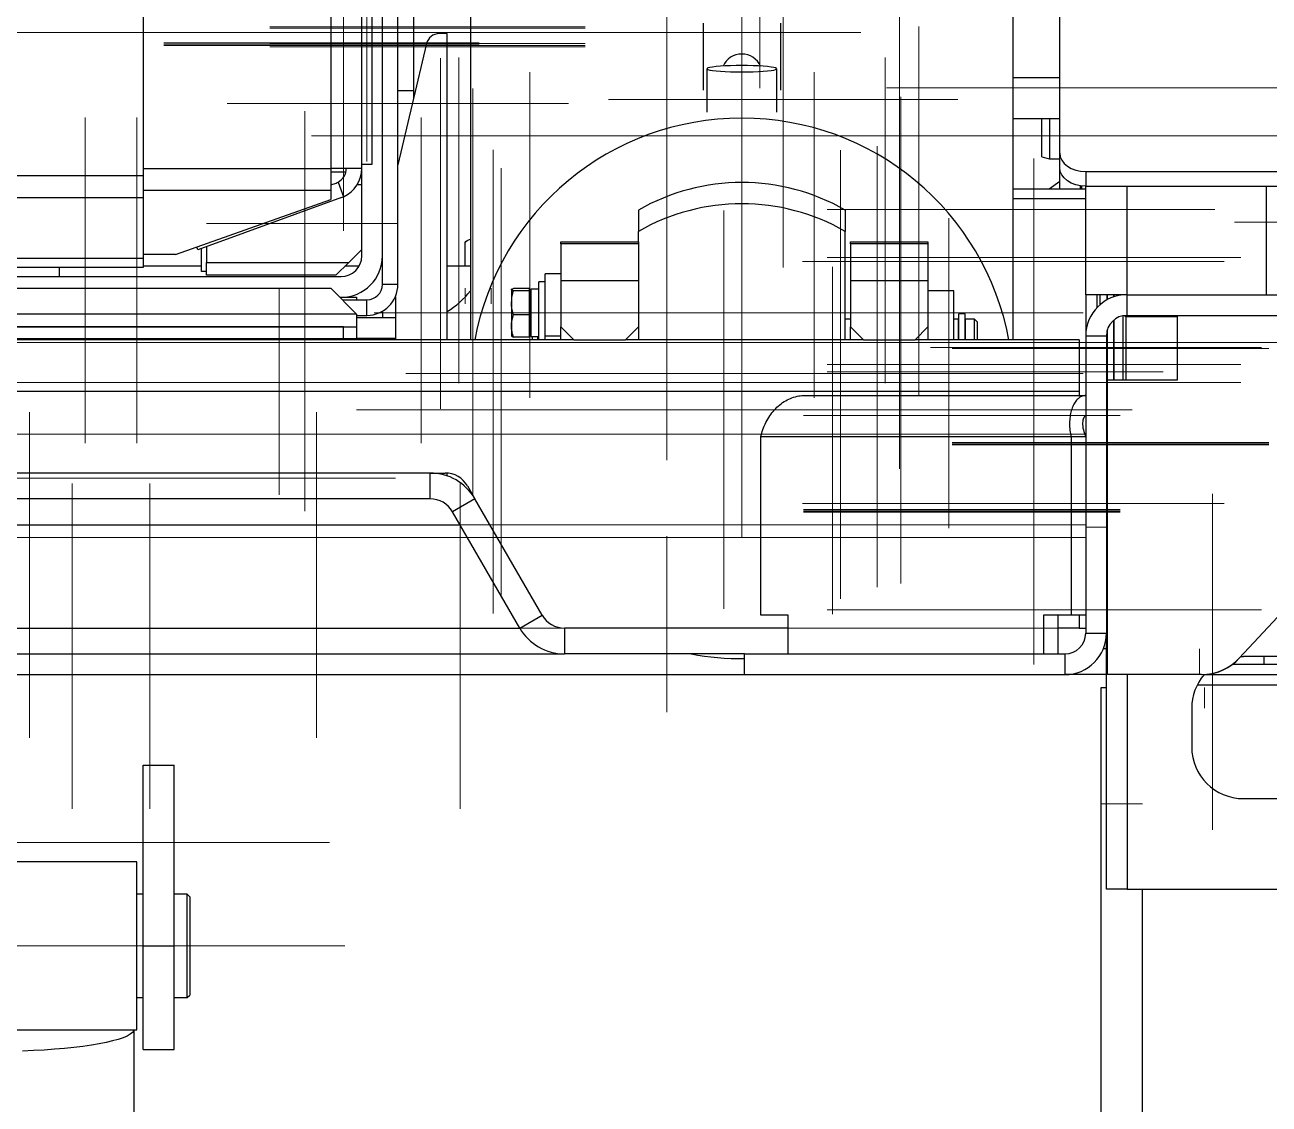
# Model space of a CAD drawing. Header units: millimetres. Extents: x 0 to 420, y 0 to 297.
# Drawn here: x 351.21 to 367.25, y 202.86 to 216.78 of the extents above; entities that cross this region are included whole.
import ezdxf

# ---------------------------------------------------------------- set-up
doc = ezdxf.new("R2010")
doc.units = ezdxf.units.MM
doc.linetypes.add('CENTERX2', pattern=[20.32, 12.7, -2.54, 2.54, -2.54])

msp = doc.modelspace()

# ---------------------------------------------------------------- linework, layer by layer
at = {"color": 7, "linetype": 'Continuous', "lineweight": 25}
for p, q in [((352.7328, 243.5174), (352.7328, 214.83358)), ((356.21614, 221.60074), (356.21614, 215.93407)), ((356.01614, 213.43407), (356.01614, 221.43407)), ((355.81614, 213.80074), (355.81614, 221.0674)), ((355.54947, 214.98407), (355.54947, 219.97641)), ((355.6828, 214.98407), (355.6828, 219.97641)), ((355.14947, 219.86167), (355.14947, 214.92834)), ((356.94947, 218.65314), (356.94947, 212.7174)), ((363.94947, 212.7174), (363.94947, 218.65314)), ((364.54947, 215.125), (364.54947, 217.47786)), ((359.94947, 216.80249), (359.94947, 215.93689)), ((360.94947, 216.80249), (360.94947, 215.93689)), ((356.64947, 216.6674), (356.548, 216.6674)), ((356.64947, 212.7174), (356.64947, 216.6674)), ((356.38581, 216.53907), (356.01614, 214.9751)), ((359.99947, 216.21448), (359.99947, 215.65445)), ((360.89947, 215.65445), (360.89947, 216.21448)), ((356.21614, 215.93407), (356.21614, 215.82125)), ((364.54947, 215.5674), (363.94947, 215.5674)), ((364.31614, 215.07753), (364.31614, 215.5674)), ((364.41614, 215.5674), (364.41614, 215.05074)), ((364.54947, 214.93644), (364.54947, 215.125)), ((355.54947, 214.92834), (355.54947, 214.98407)), ((355.54947, 214.98407), (355.6828, 214.98407)), ((364.31614, 215.07753), (364.41614, 215.05074)), ((364.41614, 215.05074), (364.54947, 215.05074)), ((352.7328, 214.83358), (348.89947, 214.83358)), ((352.7328, 214.83358), (352.7328, 214.55074)), ((355.14947, 214.92834), (355.14947, 214.64549)), ((355.54947, 214.92834), (355.14947, 214.92834)), ((355.14947, 214.88407), (355.34451, 214.88407)), ((355.54701, 214.88407), (355.54947, 214.88407)), ((355.54947, 213.80074), (355.54947, 214.92834)), ((364.54947, 214.6674), (364.54947, 214.93644)), ((364.8828, 214.8893), (364.8828, 214.70074)), ((364.8828, 214.8893), (367.37692, 214.8893)), ((355.14947, 214.7155), (355.21787, 214.7404)), ((355.1547, 214.7174), (355.14947, 214.7174)), ((355.14947, 214.64549), (355.14947, 214.52695)), ((355.24537, 214.75283), (355.31416, 214.56381)), ((355.54947, 214.7174), (355.48933, 214.7174)), ((355.54947, 213.88407), (355.54947, 214.7174)), ((363.94947, 214.6674), (364.8828, 214.6674)), ((364.41061, 214.6674), (364.54947, 214.76464)), ((364.81614, 214.6674), (364.81614, 214.7055)), ((364.8328, 214.6674), (364.8328, 214.7034)), ((364.8828, 214.70074), (367.37692, 214.70074)), ((364.8828, 213.30074), (364.8828, 214.70074)), ((367.21614, 213.30074), (367.21614, 214.70074)), ((352.7328, 214.55074), (348.89947, 214.55074)), ((352.7328, 214.55074), (352.7328, 213.76789)), ((353.14947, 213.81984), (355.14947, 214.52695)), ((355.28628, 214.55246), (353.43516, 213.87871)), ((359.11614, 214.39119), (359.11614, 214.11715)), ((361.7828, 214.39119), (361.7828, 214.11715)), ((359.11614, 213.98407), (359.11614, 214.11715)), ((361.7828, 212.7174), (361.7828, 214.11715)), ((353.43516, 213.87871), (353.42157, 213.91604)), ((353.4828, 213.60074), (353.4828, 213.89605)), ((353.54947, 213.92031), (353.54947, 213.7174)), ((355.3828, 213.7174), (355.54947, 213.88407)), ((356.8828, 213.6674), (356.8828, 213.97176)), ((358.11614, 213.98407), (359.11614, 213.98407)), ((358.11614, 213.95595), (358.11614, 213.98407)), ((358.11614, 213.95595), (358.11614, 213.48407)), ((359.11614, 213.95595), (358.11614, 213.95595)), ((359.11614, 213.98407), (359.11614, 213.95595)), ((359.11614, 213.95595), (359.11614, 213.48407)), ((361.84947, 213.98407), (362.84947, 213.98407)), ((361.84947, 213.95595), (361.84947, 213.98407)), ((362.84947, 213.95595), (361.84947, 213.95595)), ((361.84947, 213.95595), (361.84947, 213.48407)), ((362.84947, 213.98407), (362.84947, 213.95595)), ((362.84947, 213.95595), (362.84947, 213.48407)), ((352.7328, 213.76789), (348.89947, 213.76789)), ((353.14947, 213.81984), (352.7328, 213.81984)), ((352.7328, 213.76789), (352.7328, 213.65074)), ((353.54947, 213.7174), (355.3828, 213.7174)), ((353.54947, 213.55074), (353.54947, 213.7174)), ((355.3828, 213.7174), (355.21614, 213.55074)), ((355.81614, 213.43407), (355.81614, 213.80074)), ((346.34947, 213.53407), (355.2828, 213.53407)), ((352.7328, 213.65074), (348.89947, 213.65074)), ((351.64947, 213.65074), (351.64947, 213.53407)), ((353.4828, 213.6674), (352.7328, 213.6674)), ((353.54947, 213.60074), (353.4828, 213.60074)), ((355.21614, 213.55074), (353.54947, 213.55074)), ((355.51374, 213.6674), (355.3328, 213.6674)), ((355.81614, 213.6674), (355.7992, 213.6674)), ((356.94947, 213.6674), (356.64947, 213.6674)), ((358.11614, 213.5674), (357.91614, 213.5674)), ((357.91614, 212.77054), (357.91614, 213.5674)), ((346.4828, 213.38407), (355.14947, 213.38407)), ((355.14947, 213.38407), (355.4828, 213.05074)), ((355.81614, 213.43407), (356.01614, 213.43407)), ((357.47947, 213.36636), (357.47947, 213.19528)), ((357.70947, 213.38077), (357.50627, 213.38077)), ((357.70947, 213.38077), (357.70947, 213.35196)), ((357.72947, 213.34457), (357.70947, 213.35612)), ((357.8328, 213.37351), (357.72947, 213.37351)), ((357.72947, 213.37351), (357.72947, 212.76129)), ((357.91614, 213.4674), (357.8328, 213.4674)), ((357.8328, 212.7174), (357.8328, 213.4674)), ((358.11614, 213.48407), (359.11614, 213.48407)), ((358.11614, 213.48407), (358.11614, 212.88407)), ((359.11614, 213.48407), (359.11614, 212.88407)), ((361.84947, 213.48407), (362.84947, 213.48407)), ((361.84947, 213.48407), (361.84947, 212.88407)), ((362.84947, 213.48407), (362.84947, 212.88407)), ((355.26614, 213.2674), (355.2828, 213.2674)), ((355.2828, 213.2674), (355.4828, 213.2674)), ((355.29947, 213.23407), (355.61614, 213.23407)), ((355.4828, 213.2674), (355.4828, 213.23407)), ((355.61614, 213.03407), (355.61614, 213.23407)), ((355.9828, 213.2674), (355.97976, 213.2674)), ((355.9828, 213.27421), (355.9828, 212.7174)), ((357.47947, 213.19528), (357.47947, 212.89632)), ((357.70947, 213.35196), (357.50627, 213.35196)), ((357.70947, 213.35196), (357.70947, 213.03859)), ((363.1828, 213.35074), (362.84947, 213.35074)), ((363.1828, 212.7174), (363.1828, 213.35074)), ((365.41614, 213.30074), (364.8828, 213.30074)), ((364.8828, 213.30074), (364.8828, 212.7674)), ((365.0328, 213.13821), (365.0328, 213.30309)), ((365.06614, 213.301), (365.06614, 213.16983)), ((365.15947, 213.23491), (365.15947, 213.30074)), ((365.1628, 213.23673), (365.1628, 213.30074)), ((365.24614, 213.27292), (365.24614, 213.30074)), ((365.24947, 213.27403), (365.24947, 213.30074)), ((365.29947, 213.28782), (365.29947, 213.30074)), ((365.41614, 213.03407), (365.41614, 213.30074)), ((365.41614, 213.30074), (367.34947, 213.30074)), ((355.4828, 213.05074), (346.14947, 213.05074)), ((355.4828, 213.05074), (355.4828, 212.88407)), ((355.4828, 213.03407), (355.61614, 213.03407)), ((355.81614, 213.08766), (355.81614, 213.00074)), ((357.70947, 213.03859), (357.50627, 213.03859)), ((357.70947, 213.03859), (357.70947, 212.75404)), ((363.32947, 213.05282), (363.24614, 213.05282)), ((363.24614, 212.7174), (363.24614, 213.05282)), ((363.32947, 212.7174), (363.32947, 213.05282)), ((365.39947, 213.03355), (365.39947, 213.0174)), ((365.41614, 213.03407), (367.34947, 213.03407)), ((366.06614, 212.20074), (366.06614, 213.03407)), ((346.14947, 212.88407), (355.4828, 212.88407)), ((355.31614, 212.88407), (346.31614, 212.88407)), ((355.31614, 212.7174), (355.31614, 212.88407)), ((355.9828, 213.00074), (355.4828, 213.00074)), ((355.4828, 212.88407), (355.4828, 212.7174)), ((357.47947, 212.89632), (357.47947, 212.76774)), ((358.11614, 212.88407), (358.2828, 212.7174)), ((358.11614, 212.7174), (358.11614, 212.88407)), ((358.94947, 212.7174), (359.11614, 212.88407)), ((359.11614, 212.88407), (359.11614, 212.7174)), ((361.84947, 212.98407), (361.7828, 212.98407)), ((361.84947, 212.88407), (362.01614, 212.7174)), ((361.84947, 212.7174), (361.84947, 212.88407)), ((362.6828, 212.7174), (362.84947, 212.88407)), ((362.84947, 212.88407), (362.84947, 212.7174)), ((363.2428, 212.98407), (363.1828, 212.98407)), ((363.2428, 212.7174), (363.2428, 212.98407)), ((363.24614, 212.9174), (363.2428, 212.9174)), ((363.3328, 212.9174), (363.32947, 212.9174)), ((363.44947, 212.98407), (363.3328, 212.98407)), ((363.3328, 212.7174), (363.3328, 212.98407)), ((363.4828, 212.95074), (363.44947, 212.98407)), ((363.44947, 212.7174), (363.44947, 212.98407)), ((363.4828, 212.95074), (363.4828, 212.7174)), ((365.24614, 212.20074), (365.24614, 212.97286)), ((365.24947, 212.20074), (365.24947, 212.97557)), ((365.36614, 212.20074), (365.36614, 213.02934)), ((365.38467, 213.03221), (365.39947, 213.0174)), ((365.39947, 213.0174), (366.06614, 213.0174)), ((365.39947, 213.0174), (365.39947, 212.20074)), ((358.2828, 212.7174), (343.34947, 212.7174)), ((357.70947, 212.75404), (357.50627, 212.75404)), ((357.70947, 212.77869), (357.72947, 212.79024)), ((357.72947, 212.76129), (357.8328, 212.76129)), ((357.76003, 212.76129), (357.74947, 212.75074)), ((357.74947, 212.7174), (357.74947, 212.75074)), ((357.81614, 212.76129), (357.81614, 212.7174)), ((357.91614, 212.77054), (358.11614, 212.77054)), ((357.91614, 212.7174), (357.91614, 212.77054)), ((358.2828, 212.7174), (358.94947, 212.7174)), ((362.01614, 212.7174), (358.94947, 212.7174)), ((362.01614, 212.7174), (362.6828, 212.7174)), ((364.79947, 212.7174), (362.6828, 212.7174)), ((364.79947, 212.7174), (364.79947, 212.05074)), ((365.14947, 212.7674), (364.8828, 212.7674)), ((364.8828, 212.7674), (364.8828, 208.93407)), ((365.14947, 212.7674), (365.14947, 208.93407)), ((365.15947, 211.5174), (365.15947, 212.83974)), ((365.1628, 211.4815), (365.1628, 212.85067)), ((365.16614, 208.40074), (365.16614, 212.20074)), ((365.16614, 212.20074), (366.06614, 212.20074)), ((364.79947, 212.05074), (336.8328, 212.05074)), ((361.25993, 212.00074), (364.8828, 212.00074)), ((364.79947, 212.05074), (364.79947, 212.00074)), ((364.69424, 211.4674), (360.69424, 211.4674)), ((360.69424, 209.1674), (360.69424, 211.4674)), ((364.8828, 211.4674), (364.69424, 211.4674)), ((364.69424, 211.4674), (364.69424, 209.1674)), ((365.14947, 211.5174), (365.15947, 211.5174)), ((365.15947, 211.5674), (365.1628, 211.5674)), ((365.1628, 211.40057), (365.1628, 211.4815)), ((365.16614, 211.40074), (365.14947, 211.40074)), ((365.14947, 211.30074), (365.16614, 211.30074)), ((356.43124, 211.00074), (345.20104, 211.00074)), ((356.43124, 211.00074), (356.62369, 211.00074)), ((356.43124, 210.6674), (356.43124, 211.00074)), ((356.64947, 210.964), (356.64947, 210.99974)), ((356.91236, 210.83407), (357.00859, 210.6674)), ((356.43124, 210.6674), (345.20104, 210.6674)), ((357.00859, 210.6674), (356.71991, 210.50074)), ((357.87461, 209.1674), (357.00859, 210.6674)), ((357.58594, 209.00074), (356.71991, 210.50074)), ((367.42017, 209.20863), (366.86381, 208.61252)), ((357.58594, 209.00074), (357.87461, 209.1674)), ((361.0478, 209.1674), (360.69424, 209.1674)), ((361.0478, 208.6674), (361.0478, 209.1674)), ((364.69424, 209.1674), (364.34069, 209.1674)), ((364.34069, 209.1674), (364.34069, 208.6674)), ((364.52925, 208.6674), (364.52925, 209.1674)), ((364.8828, 209.1674), (364.69424, 209.1674)), ((364.79947, 209.1674), (364.79947, 209.00074)), ((358.16329, 209.00074), (358.16329, 208.6674)), ((361.0478, 209.00074), (358.16329, 209.00074)), ((364.79947, 209.00074), (364.52925, 209.00074)), ((364.8828, 208.93407), (365.14947, 208.93407)), ((365.14947, 205.63407), (365.14947, 208.93407)), ((365.14947, 208.73407), (365.11055, 208.73407)), ((343.46899, 208.6674), (358.16329, 208.6674)), ((360.4828, 208.6674), (358.16329, 208.6674)), ((360.4828, 208.40074), (360.4828, 208.6674)), ((360.4828, 208.6674), (364.61614, 208.6674)), ((364.61614, 208.6674), (364.61614, 208.40074)), ((366.88417, 208.6333), (366.86367, 208.61144)), ((366.88315, 208.63325), (366.91614, 208.63407)), ((371.91614, 208.63407), (366.91614, 208.63407)), ((367.1828, 208.53407), (367.1828, 208.63407)), ((341.14947, 208.40074), (360.4828, 208.40074)), ((360.4828, 208.40074), (364.61614, 208.40074)), ((365.14947, 208.40074), (364.61614, 208.40074)), ((366.37644, 208.40074), (365.16614, 208.40074)), ((366.40951, 208.40074), (372.42276, 208.40074)), ((366.77732, 208.53407), (372.26733, 208.53407)), ((365.0828, 193.38966), (365.0828, 208.23407)), ((365.0828, 208.23407), (365.14947, 208.23407)), ((366.24947, 207.9674), (366.24947, 207.4674)), ((352.7328, 207.23407), (353.1328, 207.23407)), ((352.7328, 204.90074), (352.7328, 207.23407)), ((353.1328, 204.90074), (353.1328, 207.23407)), ((366.91614, 206.80074), (371.91614, 206.80074)), ((352.64947, 205.98407), (348.9828, 205.98407)), ((352.64947, 203.8174), (352.64947, 205.98407)), ((352.7328, 205.5674), (352.64947, 205.5674)), ((353.29947, 205.5674), (353.1328, 205.5674)), ((353.3328, 205.53407), (353.29947, 205.5674)), ((353.29947, 204.23407), (353.29947, 205.5674)), ((353.3328, 205.53407), (353.3328, 204.2674)), ((365.41614, 205.63407), (365.14947, 205.63407)), ((365.41614, 205.63407), (380.91614, 205.63407)), ((365.61614, 193.38966), (365.61614, 205.63407)), ((352.7328, 204.90074), (353.1328, 204.90074)), ((352.7328, 203.5674), (352.7328, 204.90074)), ((353.1328, 203.5674), (353.1328, 204.90074)), ((352.64947, 204.23407), (352.7328, 204.23407)), ((353.1328, 204.23407), (353.29947, 204.23407)), ((353.29947, 204.23407), (353.3328, 204.2674)), ((348.9828, 203.8174), (352.64947, 203.8174)), ((352.61614, 192.1549), (352.61614, 203.8174)), ((352.7328, 203.5674), (353.1328, 203.5674))]:
    msp.add_line(p, q, dxfattribs=at)
at = {"color": 7, "linetype": 'CENTERX2', "lineweight": 18, "ltscale": 3.333333}
for p, q in [((360.44947, 216.36698), (360.44947, 221.97411)), ((360.44947, 216.36698), (360.44947, 221.97411)), ((360.6828, 215.96379), (360.6828, 220.99665)), ((360.44947, 210.17365), (360.44947, 220.87237)), ((360.44947, 213.81578), (360.44947, 218.97757)), ((360.9828, 214.35074), (360.9828, 219.0174)), ((362.4828, 219.04407), (362.4828, 215.0174)), ((362.4828, 214.48248), (362.4828, 218.99314)), ((360.44947, 215.69399), (360.44947, 218.85578)), ((360.44947, 218.65314), (360.44947, 212.09144)), ((360.44947, 218.62269), (360.44947, 210.16756)), ((362.4828, 212.18407), (362.4828, 218.5174)), ((355.31614, 214.12546), (355.31614, 218.36946)), ((360.44947, 218.21448), (360.44947, 213.18547)), ((355.61614, 218.0174), (355.61614, 215.0174)), ((360.44947, 217.95311), (360.44947, 213.64182)), ((355.61614, 217.7674), (355.61614, 215.0174)), ((359.4828, 213.54033), (359.4828, 217.82883)), ((360.9828, 217.3174), (360.9828, 215.68407)), ((359.4828, 217.20407), (359.4828, 213.18407)), ((358.42947, 216.75314), (354.3628, 216.75314)), ((358.42947, 216.73829), (354.3628, 216.73829)), ((362.7328, 212.43849), (362.7328, 216.75818)), ((357.14947, 216.68407), (344.4828, 216.68407)), ((356.81614, 216.68407), (344.81614, 216.68407)), ((351.31614, 216.68407), (361.9828, 216.68407)), ((356.81614, 216.68407), (357.14947, 216.68407)), ((357.0628, 216.54824), (352.99614, 216.54824)), ((357.0628, 216.53126), (352.99614, 216.53126)), ((357.0628, 216.51604), (352.99614, 216.51604)), ((358.42947, 216.54028), (354.3628, 216.54028)), ((358.42947, 216.51383), (354.3628, 216.51383)), ((358.42947, 216.49539), (354.3628, 216.49539)), ((359.4828, 216.4174), (359.4828, 214.38407)), ((356.56614, 214.315), (356.56614, 216.35074)), ((356.56614, 211.82716), (356.56614, 216.33432)), ((356.79947, 212.1594), (356.79947, 216.35757)), ((359.4828, 216.28407), (359.4828, 214.25074)), ((360.9828, 216.05074), (360.9828, 216.3174)), ((360.9828, 216.05074), (360.9828, 216.3174)), ((362.29947, 212.1594), (362.29947, 216.35757)), ((362.7328, 212.00894), (362.7328, 216.34397)), ((357.71614, 211.97176), (357.71614, 216.16993)), ((360.44947, 216.13861), (360.44947, 215.89045)), ((360.44947, 216.13861), (360.44947, 215.89045)), ((361.3828, 211.97176), (361.3828, 216.16993)), ((362.4828, 211.70833), (362.4828, 216.219)), ((356.56614, 216.0174), (356.56614, 211.94116)), ((356.9828, 215.96074), (356.9828, 213.7074)), ((364.41614, 215.9674), (362.31614, 215.9674)), ((369.42415, 215.9674), (363.85011, 215.9674)), ((368.69947, 215.9674), (364.41614, 215.9674)), ((366.64947, 215.9674), (364.56936, 215.9674)), ((364.8328, 215.9674), (366.2328, 215.9674)), ((364.99947, 215.9674), (364.8328, 215.9674)), ((364.99947, 215.9674), (368.8328, 215.9674)), ((369.2828, 215.9674), (365.09947, 215.9674)), ((366.2328, 215.9674), (367.59947, 215.9674)), ((366.64947, 215.9674), (366.89947, 215.9674)), ((366.89947, 215.9674), (368.80612, 215.9674)), ((369.2828, 215.9674), (367.01614, 215.9674)), ((353.81614, 215.7674), (358.21614, 215.7674)), ((356.56614, 213.35074), (356.56614, 215.85074)), ((356.9828, 215.77708), (356.9828, 211.52805)), ((358.72949, 215.8174), (363.23612, 215.8174)), ((359.4828, 213.88407), (359.4828, 215.9174)), ((359.4828, 211.1642), (359.4828, 215.82203)), ((359.4828, 213.56074), (359.4828, 215.7774)), ((359.4828, 215.71977), (359.4828, 215.7774)), ((362.50114, 215.85354), (362.50114, 211.85021)), ((362.50114, 215.81421), (362.50114, 211.81091)), ((362.50114, 215.79285), (362.50114, 211.78988)), ((354.81614, 213.63167), (354.81614, 215.6674)), ((356.9828, 215.69407), (356.9828, 212.72824)), ((359.4828, 215.71977), (359.4828, 213.65552)), ((359.4828, 213.68407), (359.4828, 215.7174)), ((359.4828, 215.40348), (359.4828, 215.62525)), ((359.4828, 215.40348), (359.4828, 215.62525)), ((359.4828, 215.40629), (359.4828, 215.61962)), ((359.4828, 215.40629), (359.4828, 215.61962)), ((359.4828, 215.40645), (359.4828, 215.61931)), ((359.4828, 215.40645), (359.4828, 215.61931)), ((360.44947, 215.69399), (360.44947, 213.52944)), ((360.9828, 215.68407), (360.9828, 213.65074)), ((362.4828, 211.43447), (362.4828, 215.6698)), ((351.9828, 211.38407), (351.9828, 215.58407)), ((352.64947, 211.38407), (352.64947, 215.58407)), ((356.31614, 211.38407), (356.31614, 215.58407)), ((359.4828, 215.55074), (359.4828, 211.5174)), ((359.4828, 215.24407), (359.4828, 215.4774)), ((359.4828, 215.33083), (359.4828, 215.4774)), ((354.81614, 215.33407), (354.81614, 211.25783)), ((357.06614, 215.35074), (354.89947, 215.35074)), ((359.81614, 215.35074), (355.4828, 215.35074)), ((356.81614, 215.35074), (356.86614, 215.35074)), ((356.86614, 215.35074), (356.81614, 215.35074)), ((356.86614, 215.35074), (365.09947, 215.35074)), ((356.86614, 215.35074), (365.09947, 215.35074)), ((369.39947, 215.35074), (357.06614, 215.35074)), ((358.8828, 215.35074), (361.14947, 215.35074)), ((359.4828, 215.33083), (359.4828, 215.28745)), ((359.4828, 215.25074), (359.4828, 215.28745)), ((363.4828, 215.35074), (361.14947, 215.35074)), ((362.50114, 215.4039), (362.50114, 211.40153)), ((362.50114, 215.34797), (362.50114, 211.34646)), ((365.14947, 215.35074), (365.09947, 215.35074)), ((365.09947, 215.35074), (365.14947, 215.35074)), ((365.21614, 215.35074), (365.24947, 215.35074)), ((365.21614, 215.35074), (365.29947, 215.35074)), ((365.24947, 215.35074), (366.51614, 215.35074)), ((365.29947, 215.35074), (369.31614, 215.35074)), ((365.39947, 215.35074), (365.29947, 215.35074)), ((365.29947, 215.35074), (367.36614, 215.35074)), ((367.39947, 215.35074), (365.31936, 215.35074)), ((365.39947, 215.35074), (370.6328, 215.35074)), ((366.54947, 215.35074), (366.51614, 215.35074)), ((366.51614, 215.35074), (366.54947, 215.35074)), ((370.24947, 215.35074), (366.66614, 215.35074)), ((354.81614, 212.6674), (354.81614, 215.1674)), ((356.9828, 211.12336), (356.9828, 215.24987)), ((357.24197, 215.17074), (357.24197, 211.1674)), ((357.24197, 215.16492), (357.24197, 211.16161)), ((357.24197, 215.16478), (357.24197, 211.16147)), ((357.24197, 215.14742), (357.24197, 211.14416)), ((357.24197, 215.14714), (357.24197, 211.14388)), ((359.4828, 215.25074), (359.4828, 215.24407)), ((361.72364, 215.16615), (361.72364, 211.16283)), ((361.72364, 215.14994), (361.72364, 211.14667)), ((361.72364, 215.14447), (361.72364, 211.14122)), ((361.72364, 215.1222), (361.72364, 211.11903)), ((362.19314, 215.21765), (362.19314, 211.21729)), ((356.9828, 210.9574), (356.9828, 214.97764)), ((357.24197, 215.11842), (357.24197, 211.11526)), ((357.24197, 215.07827), (357.24197, 211.07525)), ((357.24197, 215.07773), (357.24197, 211.07471)), ((357.24197, 215.02745), (357.24197, 211.02459)), ((357.24197, 215.02678), (357.24197, 211.02393)), ((357.24197, 214.96654), (357.24197, 210.96389)), ((361.72364, 215.08327), (361.72364, 211.08023)), ((361.72364, 215.07259), (361.72364, 211.06958)), ((362.4828, 211.05407), (362.4828, 215.08741)), ((362.50114, 215.08068), (362.50114, 211.07915)), ((364.21614, 210.81207), (364.21614, 215.05767)), ((357.3453, 214.9308), (357.3453, 210.92838)), ((361.72364, 214.82659), (361.72364, 210.8244)), ((357.24197, 214.72993), (357.24197, 210.72806)), ((357.24197, 214.63794), (357.24197, 210.63638)), ((361.72364, 214.74095), (361.72364, 210.73904)), ((361.72364, 214.71988), (361.72364, 210.71805)), ((362.50114, 214.71863), (362.50114, 210.7181)), ((362.50114, 210.6495), (362.50114, 214.65004)), ((362.7328, 212.45074), (362.7328, 214.68407)), ((362.7328, 214.62644), (362.7328, 214.68407)), ((357.24197, 214.6368), (357.24197, 210.63524)), ((357.24197, 214.53817), (357.24197, 210.53694)), ((361.72364, 214.55056), (361.72364, 210.54929)), ((362.7328, 214.62644), (362.7328, 212.57326)), ((357.24197, 214.4352), (357.24197, 210.43431)), ((359.4828, 214.35074), (359.4828, 214.38407)), ((359.4828, 214.35074), (359.4828, 212.3174)), ((360.21614, 209.86944), (360.21614, 214.38715)), ((361.54947, 214.40074), (363.8828, 214.40074)), ((361.72364, 214.44806), (361.72364, 210.44713)), ((361.72364, 214.42354), (361.72364, 210.42269)), ((361.72364, 214.34227), (361.72364, 210.34169)), ((362.50114, 210.35321), (362.50114, 214.35372)), ((362.7328, 212.08407), (362.7328, 214.35074)), ((362.7328, 214.20554), (362.7328, 214.35074)), ((366.54947, 214.40074), (363.8828, 214.40074)), ((353.54947, 214.2174), (355.54947, 214.2174)), ((353.54947, 214.2174), (355.54947, 214.2174)), ((353.54947, 214.2174), (355.54947, 214.2174)), ((355.86865, 214.2174), (355.40565, 214.2174)), ((355.86865, 214.2174), (355.40565, 214.2174)), ((355.86865, 214.2174), (355.40565, 214.2174)), ((355.54947, 214.2174), (355.81614, 214.2174)), ((355.54947, 214.2174), (355.81614, 214.2174)), ((356.00607, 214.2174), (355.7287, 214.2174)), ((356.00607, 214.2174), (355.7287, 214.2174)), ((356.00607, 214.2174), (355.7287, 214.2174)), ((355.85614, 214.2174), (355.74503, 214.2174)), ((355.85614, 214.2174), (355.74503, 214.2174)), ((355.85614, 214.2174), (355.74503, 214.2174)), ((355.81614, 214.2174), (356.01614, 214.2174)), ((356.01614, 214.2174), (356.00607, 214.2174)), ((356.01614, 214.2174), (356.00607, 214.2174)), ((356.01614, 214.2174), (356.00607, 214.2174)), ((356.01614, 214.2174), (356.00975, 214.2174)), ((356.01614, 214.2174), (356.00975, 214.2174)), ((356.01614, 214.2174), (356.00975, 214.2174)), ((356.01614, 214.2174), (356.00975, 214.2174)), ((356.01614, 214.2174), (356.00975, 214.2174)), ((356.01614, 214.2174), (356.00975, 214.2174)), ((356.01614, 214.2174), (356.00975, 214.2174)), ((356.01614, 214.2174), (356.00975, 214.2174)), ((356.01614, 214.2174), (356.00975, 214.2174)), ((356.01614, 214.2174), (356.00975, 214.2174)), ((356.01614, 214.2174), (356.00975, 214.2174)), ((356.01614, 214.2174), (356.00975, 214.2174)), ((356.01614, 214.2174), (356.00975, 214.2174)), ((356.01614, 214.2174), (356.00975, 214.2174)), ((356.01614, 214.2174), (356.00975, 214.2174)), ((356.56614, 213.55074), (356.56614, 214.315)), ((357.3453, 210.16539), (357.3453, 214.16557)), ((359.4828, 214.2174), (359.4828, 214.25074)), ((359.4828, 214.2174), (359.4828, 214.18407)), ((359.4828, 214.15074), (359.4828, 214.18407)), ((361.72364, 214.23442), (361.72364, 210.2342)), ((362.50114, 210.28746), (362.50114, 214.28899)), ((362.7328, 214.20554), (362.7328, 212.1448)), ((363.11714, 210.28746), (363.11714, 214.28899)), ((368.8278, 214.23535), (366.8028, 214.23535)), ((367.01614, 214.23535), (369.2828, 214.23535)), ((357.24197, 210.11244), (357.24197, 214.11262)), ((359.4828, 214.15074), (359.4828, 214.1174)), ((359.4828, 212.08407), (359.4828, 214.1174)), ((361.72364, 210.12579), (361.72364, 214.12593)), ((361.72364, 210.01765), (361.72364, 214.01815)), ((362.19314, 210.15049), (362.19314, 214.15085)), ((362.50114, 210.02017), (362.50114, 214.02168)), ((357.24197, 209.89836), (357.24197, 213.89925)), ((359.4828, 213.88407), (359.4828, 211.85074)), ((361.72364, 209.91126), (361.72364, 213.91211)), ((362.19314, 209.86138), (362.19314, 213.86195)), ((356.9828, 213.6374), (356.9828, 213.7074)), ((356.9828, 213.6374), (356.9828, 213.7074)), ((359.4828, 213.68407), (359.4828, 211.65074)), ((360.21614, 209.24765), (360.21614, 213.76536)), ((365.39947, 213.72945), (361.2328, 213.72945)), ((365.8828, 213.78212), (361.54947, 213.78212)), ((361.72364, 209.80788), (361.72364, 213.80907)), ((361.72364, 209.78424), (361.72364, 213.78551)), ((361.72364, 209.70871), (361.72364, 213.71024)), ((362.4828, 213.68407), (362.4828, 213.5474)), ((362.4828, 213.68407), (362.4828, 213.5474)), ((362.4828, 213.43137), (362.4828, 213.67602)), ((362.4828, 213.43137), (362.4828, 213.67602)), ((362.49947, 213.72945), (366.66614, 213.72945)), ((362.50114, 209.75212), (362.50114, 213.75447)), ((362.50114, 209.71148), (362.50114, 213.71447)), ((362.54947, 213.78212), (366.8828, 213.78212)), ((354.81614, 212.8674), (354.81614, 213.63167)), ((356.56614, 213.55074), (356.56614, 213.35074)), ((356.9828, 213.6374), (356.9828, 213.58407)), ((356.9828, 213.6374), (356.9828, 213.58407)), ((356.9828, 213.38407), (356.9828, 213.58407)), ((356.9828, 213.38407), (356.9828, 213.58407)), ((361.6203, 209.65878), (361.6203, 213.66062)), ((362.19314, 209.52911), (362.19314, 213.5324)), ((362.4828, 213.4372), (362.4828, 213.67201)), ((362.4828, 213.4372), (362.4828, 213.67201)), ((362.50114, 209.57529), (362.50114, 213.57826)), ((354.4828, 213.38407), (354.4828, 213.16679)), ((354.4828, 213.38407), (354.4828, 213.37556)), ((354.4828, 213.38407), (354.4828, 213.37893)), ((354.4828, 213.38407), (354.4828, 213.37893)), ((354.4828, 213.38407), (354.4828, 213.37893)), ((354.4828, 213.38407), (354.4828, 213.37893)), ((354.4828, 213.38407), (354.4828, 213.37893)), ((354.4828, 213.38407), (354.4828, 213.37556)), ((354.4828, 213.38407), (354.4828, 213.37893)), ((354.4828, 213.38407), (354.4828, 213.37893)), ((354.4828, 213.38407), (354.4828, 213.37893)), ((354.4828, 213.38407), (354.4828, 213.37893)), ((354.4828, 213.38407), (354.4828, 213.37893)), ((354.4828, 213.37556), (354.4828, 213.14197)), ((354.4828, 213.37556), (354.4828, 213.14197)), ((356.8828, 213.38407), (356.8828, 213.18407)), ((356.8828, 213.38407), (356.8828, 213.18407)), ((357.21614, 213.38407), (357.21614, 213.18407)), ((357.21614, 213.38407), (357.21614, 213.18407)), ((357.24197, 209.43854), (357.24197, 213.44096)), ((357.3453, 209.4014), (357.3453, 213.40406)), ((361.6203, 209.39622), (361.6203, 213.39867)), ((361.72364, 209.37642), (361.72364, 213.37905)), ((354.4828, 213.24421), (354.4828, 212.89433)), ((354.4828, 213.24421), (354.4828, 212.89433)), ((354.4828, 213.24074), (354.4828, 213.15185)), ((354.4828, 213.24074), (354.4828, 213.15185)), ((356.9828, 213.12169), (356.9828, 213.25321)), ((356.9828, 213.12169), (356.9828, 213.25321)), ((356.9828, 213.12483), (356.9828, 213.25105)), ((356.9828, 213.12483), (356.9828, 213.25105)), ((357.24197, 209.25653), (357.24197, 213.25956)), ((354.4828, 212.88407), (354.4828, 213.16679)), ((355.70947, 213.0674), (357.72947, 213.0674)), ((358.7003, 213.0674), (355.74947, 213.0674)), ((357.24197, 209.18767), (357.24197, 213.19092)), ((357.54283, 213.0674), (357.35274, 213.0674)), ((357.54283, 213.0674), (357.35274, 213.0674)), ((357.54042, 213.0674), (357.35757, 213.0674)), ((357.54042, 213.0674), (357.35757, 213.0674)), ((357.54029, 213.0674), (357.35784, 213.0674)), ((357.54029, 213.0674), (357.35784, 213.0674)), ((357.8328, 213.0674), (357.72947, 213.0674)), ((357.8328, 213.0674), (357.72947, 213.0674)), ((357.91614, 213.0674), (357.8328, 213.0674)), ((357.91614, 213.0674), (357.8328, 213.0674)), ((357.91614, 213.0674), (358.11614, 213.0674)), ((357.91614, 213.0674), (358.11614, 213.0674)), ((358.11614, 213.0674), (361.11614, 213.0674)), ((358.7003, 213.0674), (360.72947, 213.0674)), ((359.84947, 213.0674), (364.84947, 213.0674)), ((361.6203, 209.17897), (361.6203, 213.18228)), ((362.4828, 213.1701), (362.4828, 212.92546)), ((362.4828, 213.1701), (362.4828, 212.92546)), ((362.4828, 213.167), (362.4828, 212.93167)), ((362.4828, 213.167), (362.4828, 212.93167)), ((362.4828, 213.16427), (362.4828, 212.92946)), ((362.4828, 213.16427), (362.4828, 212.92946)), ((370.34718, 213.03407), (366.24718, 213.03407)), ((354.4828, 212.88407), (354.4828, 210.7174)), ((356.9828, 213.01978), (356.9828, 212.88826)), ((356.9828, 213.01978), (356.9828, 212.88826)), ((356.9828, 213.01811), (356.9828, 212.8916)), ((356.9828, 213.01811), (356.9828, 212.8916)), ((356.9828, 213.01665), (356.9828, 212.89042)), ((356.9828, 213.01665), (356.9828, 212.89042)), ((364.21614, 210.82148), (364.21614, 213.00074)), ((364.21614, 212.95646), (364.21614, 213.00074)), ((364.21614, 212.95646), (364.21614, 210.91561)), ((355.9828, 212.73407), (345.64947, 212.73407)), ((355.9828, 212.73407), (345.64947, 212.73407)), ((355.9828, 212.73407), (345.64947, 212.73407)), ((355.9828, 212.73407), (345.64947, 212.73407)), ((354.81614, 212.8674), (354.81614, 212.6674)), ((356.9828, 212.72824), (356.9828, 210.7074)), ((364.21614, 208.53155), (364.21614, 212.74466)), ((364.21614, 210.5398), (364.21614, 212.74466)), ((364.21614, 212.63312), (364.21614, 212.74466)), ((365.15947, 212.68407), (336.43947, 212.68407)), ((362.0328, 212.68407), (339.59947, 212.68407)), ((361.39947, 212.68407), (340.2328, 212.68407)), ((361.39947, 212.68407), (340.2328, 212.68407)), ((354.81614, 212.6674), (354.81614, 210.50717)), ((357.81614, 212.68407), (357.4828, 212.68407)), ((357.81614, 212.68407), (357.4828, 212.68407)), ((357.81614, 212.68407), (357.4828, 212.68407)), ((357.81614, 212.68407), (360.0828, 212.68407)), ((359.39911, 212.68407), (365.44151, 212.68407)), ((359.48579, 212.68407), (365.77684, 212.68407)), ((360.09368, 212.68407), (362.11614, 212.68407)), ((360.14666, 212.68407), (364.28532, 212.68407)), ((360.14956, 212.68407), (364.2803, 212.68407)), ((360.24947, 212.68407), (366.99947, 212.68407)), ((360.4543, 212.68407), (364.59417, 212.68407)), ((360.45723, 212.68407), (364.58895, 212.68407)), ((360.45724, 212.68407), (364.58894, 212.68407)), ((361.07052, 212.68407), (365.20971, 212.68407)), ((361.4828, 212.68407), (361.14947, 212.68407)), ((361.4828, 212.68407), (361.14947, 212.68407)), ((362.06614, 212.68407), (362.0328, 212.68407)), ((362.0328, 212.68407), (362.06614, 212.68407)), ((362.07947, 212.68407), (362.06614, 212.68407)), ((362.07947, 212.68407), (362.2328, 212.68407)), ((362.11614, 212.68407), (365.01614, 212.68407)), ((362.2328, 212.68407), (362.26614, 212.68407)), ((362.26614, 212.68407), (362.2328, 212.68407)), ((362.26614, 212.68407), (365.0328, 212.68407)), ((362.26614, 212.68407), (365.0328, 212.68407)), ((362.37157, 212.68407), (368.41396, 212.68407)), ((362.45432, 212.68407), (362.59412, 212.68407)), ((362.45432, 212.68407), (362.59412, 212.68407)), ((362.45452, 212.68407), (362.59371, 212.68407)), ((362.45452, 212.68407), (362.59371, 212.68407)), ((362.45452, 212.68407), (362.59371, 212.68407)), ((362.8828, 212.6174), (367.14947, 212.6174)), ((363.1628, 212.68407), (367.24614, 212.68407)), ((363.1628, 212.60784), (367.24614, 212.60784)), ((366.8828, 212.68407), (363.54947, 212.68407)), ((363.8828, 212.68407), (363.54947, 212.68407)), ((366.54947, 212.68407), (363.8828, 212.68407)), ((364.21614, 212.63312), (364.21614, 210.58646)), ((367.03859, 212.68407), (365.01614, 212.68407)), ((365.06614, 212.68407), (365.0328, 212.68407)), ((365.0328, 212.68407), (365.06614, 212.68407)), ((365.24947, 212.68407), (365.15947, 212.68407)), ((365.36614, 212.68407), (365.24947, 212.68407)), ((365.36614, 212.68407), (367.39947, 212.68407)), ((363.8828, 212.40074), (361.54947, 212.40074)), ((364.54947, 212.40074), (363.8828, 212.40074)), ((364.54947, 212.40074), (366.8828, 212.40074)), ((356.11614, 212.28407), (360.2828, 212.28407)), ((361.11614, 212.28407), (356.94947, 212.28407)), ((359.84947, 212.28407), (364.01614, 212.28407)), ((364.84947, 212.28407), (360.6828, 212.28407)), ((365.8828, 212.30444), (361.54947, 212.30444)), ((337.14947, 212.1674), (364.4828, 212.1674)), ((357.0828, 212.1674), (344.54947, 212.1674)), ((357.0828, 212.1674), (344.54947, 212.1674)), ((355.81614, 212.1674), (353.2828, 212.1674)), ((354.58457, 212.1674), (360.32928, 212.1674)), ((355.1828, 212.1674), (357.21614, 212.1674)), ((355.22634, 212.1674), (359.27301, 212.1674)), ((355.22635, 212.1674), (359.273, 212.1674)), ((355.22636, 212.1674), (359.27298, 212.1674)), ((355.22637, 212.1674), (359.27296, 212.1674)), ((355.22639, 212.1674), (359.27291, 212.1674)), ((355.22642, 212.1674), (359.27286, 212.1674)), ((355.22644, 212.1674), (359.27282, 212.1674)), ((355.22646, 212.1674), (359.27279, 212.1674)), ((355.33066, 212.1674), (359.37459, 212.1674)), ((355.81614, 212.1674), (360.0828, 212.1674)), ((358.21614, 212.1674), (355.81614, 212.1674)), ((356.55123, 212.1674), (362.29594, 212.1674)), ((362.41437, 212.1674), (356.66966, 212.1674)), ((357.1328, 212.1674), (357.0828, 212.1674)), ((357.0828, 212.1674), (357.1328, 212.1674)), ((357.14947, 212.1674), (357.19947, 212.1674)), ((357.19947, 212.1674), (357.14947, 212.1674)), ((357.16614, 212.1674), (357.14947, 212.1674)), ((357.16614, 212.1674), (359.0828, 212.1674)), ((361.76614, 212.1674), (357.19947, 212.1674)), ((359.1828, 212.1674), (357.19947, 212.1674)), ((357.21614, 212.1674), (359.0828, 212.1674)), ((357.22633, 212.1674), (357.27303, 212.1674)), ((357.22633, 212.1674), (357.27303, 212.1674)), ((357.22638, 212.1674), (357.27294, 212.1674)), ((357.22638, 212.1674), (357.27294, 212.1674)), ((357.22735, 212.1674), (357.27121, 212.1674)), ((357.22735, 212.1674), (357.27121, 212.1674)), ((359.8828, 212.1674), (357.81614, 212.1674)), ((357.84947, 212.1674), (359.8828, 212.1674)), ((364.38104, 212.1674), (358.63633, 212.1674)), ((358.8828, 212.1674), (363.14947, 212.1674)), ((361.11614, 212.1674), (359.0828, 212.1674)), ((359.0828, 212.1674), (361.14947, 212.1674)), ((359.7828, 212.1674), (359.1828, 212.1674)), ((363.63494, 212.1674), (359.59102, 212.1674)), ((363.73926, 212.1674), (359.6926, 212.1674)), ((363.73926, 212.1674), (359.69261, 212.1674)), ((363.73925, 212.1674), (359.69263, 212.1674)), ((363.73924, 212.1674), (359.69265, 212.1674)), ((363.73922, 212.1674), (359.69269, 212.1674)), ((363.73919, 212.1674), (359.69275, 212.1674)), ((363.73917, 212.1674), (359.69279, 212.1674)), ((363.73915, 212.1674), (359.69282, 212.1674)), ((359.7828, 212.1674), (361.76614, 212.1674)), ((361.8828, 212.1674), (359.8328, 212.1674)), ((361.74947, 212.1674), (359.8828, 212.1674)), ((361.79947, 212.1674), (359.8828, 212.1674)), ((360.44947, 212.09144), (360.44947, 211.8174)), ((360.44947, 212.09144), (360.44947, 211.8174)), ((365.14947, 212.1674), (360.8828, 212.1674)), ((366.8828, 212.1674), (361.54947, 212.1674)), ((361.73927, 212.1674), (361.69258, 212.1674)), ((361.73927, 212.1674), (361.69258, 212.1674)), ((361.73923, 212.1674), (361.69267, 212.1674)), ((361.73923, 212.1674), (361.69267, 212.1674)), ((361.73826, 212.1674), (361.6944, 212.1674)), ((361.73826, 212.1674), (361.6944, 212.1674)), ((363.7828, 212.1674), (361.74947, 212.1674)), ((361.81614, 212.1674), (361.76614, 212.1674)), ((361.76614, 212.1674), (361.81614, 212.1674)), ((361.79947, 212.1674), (361.81614, 212.1674)), ((361.8828, 212.1674), (363.2328, 212.1674)), ((363.39947, 212.1674), (363.2328, 212.1674)), ((363.39947, 212.1674), (364.49947, 212.1674)), ((364.4828, 212.1674), (366.64947, 212.1674)), ((364.49947, 212.1674), (366.66614, 212.1674)), ((351.26614, 211.78407), (351.26614, 207.58407)), ((354.96614, 211.78407), (354.96614, 207.58407)), ((357.81614, 211.8174), (355.4828, 211.8174)), ((357.81614, 211.8174), (355.74947, 211.8174)), ((363.75587, 211.8174), (355.83668, 211.8174)), ((358.74947, 211.8174), (356.0828, 211.8174)), ((362.87866, 211.8174), (356.8911, 211.8174)), ((358.11614, 211.8174), (357.81614, 211.8174)), ((357.91614, 211.8174), (358.11614, 211.8174)), ((357.91614, 211.8174), (358.11614, 211.8174)), ((358.14947, 211.8174), (358.11614, 211.8174)), ((358.11614, 211.8174), (359.11614, 211.8174)), ((362.07084, 211.8174), (358.14947, 211.8174)), ((358.14947, 211.8174), (359.0828, 211.8174)), ((363.2428, 211.8174), (358.36143, 211.8174)), ((358.74947, 211.8174), (358.75949, 211.8174)), ((360.44947, 211.8174), (358.75949, 211.8174)), ((359.11614, 211.8174), (359.0828, 211.8174)), ((363.7828, 211.8174), (359.11614, 211.8174)), ((363.4828, 211.8174), (359.14947, 211.8174)), ((359.84947, 211.8174), (362.84947, 211.8174)), ((359.8828, 211.8174), (362.81614, 211.8174)), ((360.44947, 211.8174), (362.52959, 211.8174)), ((361.24614, 211.8174), (365.32947, 211.8174)), ((362.84947, 211.8174), (362.81614, 211.8174)), ((362.84947, 211.8174), (363.1828, 211.8174)), ((362.84947, 211.8174), (363.1828, 211.8174)), ((363.3328, 211.8174), (363.2428, 211.8174)), ((363.44947, 211.8174), (363.3328, 211.8174)), ((363.44947, 211.8174), (365.4828, 211.8174)), ((361.24614, 211.74118), (365.32947, 211.74118)), ((336.74947, 211.50074), (364.8828, 211.50074)), ((336.74947, 211.50074), (364.8828, 211.50074)), ((336.74947, 211.50074), (364.8828, 211.50074)), ((336.74947, 211.50074), (364.8828, 211.50074)), ((363.1628, 211.39463), (367.24614, 211.39463)), ((363.1628, 211.38694), (367.24614, 211.38694)), ((363.1628, 211.36966), (367.24614, 211.36966)), ((363.1628, 211.36225), (367.24614, 211.36225)), ((355.9828, 210.93407), (345.64947, 210.93407)), ((355.9828, 210.93407), (345.64947, 210.93407)), ((355.9828, 210.93407), (345.64947, 210.93407)), ((355.9828, 210.93407), (345.64947, 210.93407)), ((351.81614, 206.6674), (351.81614, 210.8674)), ((352.81614, 206.6674), (352.81614, 210.8674)), ((356.81614, 206.6674), (356.81614, 210.8674)), ((366.51614, 206.40074), (366.51614, 210.73407)), ((365.39947, 210.60535), (361.2328, 210.60535)), ((361.24614, 210.52796), (365.32947, 210.52796)), ((361.24614, 210.52027), (365.32947, 210.52027)), ((361.24614, 210.503), (365.32947, 210.503)), ((361.24614, 210.49558), (365.32947, 210.49558)), ((362.49947, 210.60535), (366.66614, 210.60535)), ((336.74947, 210.33407), (364.8828, 210.33407)), ((336.74947, 210.33407), (364.8828, 210.33407)), ((336.74947, 210.33407), (364.8828, 210.33407)), ((336.74947, 210.33407), (364.8828, 210.33407)), ((336.74947, 210.1674), (364.8828, 210.1674)), ((336.74947, 210.1674), (364.8828, 210.1674)), ((336.74947, 210.1674), (364.8828, 210.1674)), ((336.74947, 210.1674), (364.8828, 210.1674)), ((359.4828, 210.18407), (359.4828, 209.85074)), ((359.4828, 210.18407), (359.4828, 209.85074)), ((359.4828, 210.18407), (359.4828, 207.9174)), ((364.8828, 210.30074), (365.14947, 210.30074)), ((364.8828, 210.30074), (365.14947, 210.30074)), ((365.8828, 209.23407), (361.54947, 209.23407)), ((362.8828, 209.23407), (367.14947, 209.23407)), ((336.74947, 209.00074), (364.8828, 209.00074)), ((336.74947, 209.00074), (364.8828, 209.00074)), ((336.74947, 209.00074), (364.8828, 209.00074)), ((336.74947, 209.00074), (364.8828, 209.00074)), ((366.34947, 208.40074), (366.34947, 208.73407)), ((366.34947, 208.40074), (366.34947, 208.73407)), ((366.34947, 208.40074), (366.34947, 208.73407)), ((366.41614, 208.23407), (366.41614, 207.9674)), ((366.41614, 208.23407), (366.41614, 207.9674)), ((366.41614, 208.23407), (366.41614, 207.9674)), ((366.41614, 208.23407), (366.41614, 207.9674)), ((366.41614, 208.23407), (366.41614, 207.9674)), ((366.41614, 208.23407), (366.41614, 207.9674)), ((366.41614, 208.23407), (366.41614, 207.9674)), ((365.61614, 206.73407), (365.0828, 206.73407)), ((365.61614, 206.73407), (365.0828, 206.73407)), ((355.1328, 206.23407), (350.7328, 206.23407)), ((353.29947, 204.90074), (348.49947, 204.90074)), ((348.9828, 204.90074), (352.64947, 204.90074)), ((348.9828, 204.90074), (352.64947, 204.90074)), ((352.7328, 204.90074), (353.1328, 204.90074)), ((352.7328, 204.90074), (353.1328, 204.90074)), ((353.29947, 204.90074), (355.3328, 204.90074))]:
    msp.add_line(p, q, dxfattribs=at)
at = {"color": 8, "linetype": 'Continuous', "lineweight": 25}
for p, q in [((363.94947, 216.10074), (364.54947, 216.10074)), ((356.01614, 215.93407), (356.21614, 215.93407)), ((352.7328, 214.92834), (355.14947, 214.92834)), ((355.14947, 214.64549), (352.7328, 214.64549)), ((365.41614, 213.30074), (365.41614, 214.70074)), ((364.8828, 214.53644), (363.94947, 214.53644)), ((355.9828, 212.73407), (355.4828, 212.73407)), ((364.87154, 211.50074), (364.8828, 211.50074)), ((365.1628, 211.4815), (365.16614, 211.4815)), ((344.81614, 210.33407), (356.81614, 210.33407)), ((344.04634, 209.00074), (357.58594, 209.00074)), ((364.79947, 209.00074), (364.8828, 209.00074)), ((365.41614, 208.40074), (365.41614, 205.63407)), ((366.32079, 208.2674), (372.51149, 208.2674))]:
    msp.add_line(p, q, dxfattribs=at)
at = {"color": 7, "linetype": 'Continuous', "lineweight": 25, "flags": 128}
for points in [[(360.44947, 216.17338), (360.52354, 216.17394), (360.59559, 216.1756), (360.66365, 216.17833), (360.72587, 216.18204), (360.78055, 216.18664), (360.8262, 216.192), (360.86157, 216.19797), (360.8857, 216.20439), (360.89793, 216.21109), (360.89793, 216.21788), (360.8857, 216.22457), (360.86157, 216.23099), (360.8262, 216.23697), (360.78055, 216.24232), (360.72587, 216.24692), (360.66365, 216.25063), (360.59559, 216.25336), (360.52354, 216.25503), (360.44947, 216.25559), (360.3754, 216.25503), (360.30336, 216.25336), (360.23529, 216.25063), (360.17308, 216.24692), (360.1184, 216.24232), (360.07275, 216.23697), (360.03737, 216.23099), (360.01324, 216.22457), (360.00101, 216.21788), (360.00101, 216.21109), (360.01324, 216.20439), (360.03737, 216.19797), (360.07275, 216.192), (360.1184, 216.18664), (360.17308, 216.18204), (360.23529, 216.17833), (360.30336, 216.1756), (360.3754, 216.17394), (360.44947, 216.17338)], [(364.54947, 215.125), (364.55588, 215.07902), (364.57484, 215.0348), (364.60565, 214.99405), (364.6471, 214.95833), (364.69761, 214.92902), (364.75524, 214.90724), (364.81777, 214.89383), (364.8828, 214.8893)], [(364.8828, 214.70074), (364.81777, 214.70527), (364.75524, 214.71868), (364.69761, 214.74046), (364.6471, 214.76977), (364.60565, 214.80549), (364.57484, 214.84624), (364.55588, 214.89046), (364.54947, 214.93644)], [(356.8828, 213.97176), (356.88916, 213.9856), (356.90812, 213.99924), (356.9394, 214.01245), (356.94947, 214.01579)], [(352.61397, 203.8174), (352.6103, 203.80825), (352.59283, 203.78493), (352.56383, 203.7619), (352.5235, 203.73933), (352.4721, 203.71736), (352.40996, 203.69614), (352.33748, 203.67579), (352.25513, 203.65645), (352.16346, 203.63825), (352.06304, 203.6213), (351.95454, 203.60572), (351.83865, 203.5916), (351.71614, 203.57904), (351.58778, 203.56812), (351.45443, 203.55891), (351.31693, 203.55147), (351.17618, 203.54585)]]:
    msp.add_lwpolyline(points, dxfattribs=at)
at = {"color": 7, "linetype": 'Continuous', "lineweight": 25}
for centre, radius, start, end in [((356.548, 216.50074), 0.16667, 90, 166.70143), ((360.44916, 216.13752), 0.26665, 89.932871, 155.259884), ((360.44978, 216.13752), 0.26665, 24.740116, 90.067129), ((360.44387, 212.08088), 3.49593, 89.90827, 169.50939), ((360.45507, 212.08088), 3.49593, 10.49061, 90.09173), ((355.14947, 214.92834), 0.2, 298.650982, 0), ((355.14947, 214.92834), 0.4, 294.313147, 0), ((355.14947, 214.92834), 0.2, 290, 298.650982), ((360.44947, 212.07089), 2.67611, 60.116656, 119.883344), ((355.14947, 214.92834), 0.4, 290, 294.313147), ((360.44947, 211.79685), 2.67611, 60.116656, 119.883344), ((355.2828, 213.80074), 0.53333, 270, 0), ((355.2828, 213.80074), 0.26667, 270, 0), ((355.61614, 213.43407), 0.4, 270, 0), ((355.61614, 213.43407), 0.2, 270, 0), ((356.14947, 213.95074), 1, 300, 323.130102), ((365.41614, 212.7674), 0.53333, 90, 180), ((365.41614, 212.7674), 0.26667, 90, 180), ((356.43124, 210.33407), 0.66667, 30, 90), ((356.62369, 210.6674), 0.33333, 30, 90), ((356.43124, 210.33407), 0.33333, 30, 90), ((358.16329, 209.33407), 0.33333, 210, 270), ((358.16329, 209.33407), 0.66667, 210, 270), ((364.61614, 208.93407), 0.26667, 270, 0), ((364.61614, 208.93407), 0.53333, 270, 0), ((360.44945, 212.12029), 3.51422, 259.280119, 270.543793), ((366.37644, 209.0674), 0.66667, 270, 316.974934), ((366.37732, 209.0674), 0.66667, 272.828198, 316.84761), ((366.91614, 207.9674), 0.66667, 139.361283, 180), ((366.91614, 207.4674), 0.66667, 180, 270)]:
    msp.add_arc(centre, radius, start, end, dxfattribs=at)
for points, knots in [([(357.47947, 213.36636), (357.4795, 213.36671), (357.47975, 213.36929), (357.4856, 213.37417), (357.49933, 213.37855), (357.50627, 213.38077)], [0, 0, 0, 0, 0.07009003, 0.53078443, 1, 1, 1, 1]), ([(357.50627, 213.35196), (357.49878, 213.3543), (357.48366, 213.35902), (357.48088, 213.3639), (357.47947, 213.36636)], [0, 0, 0, 0, 0.49545796, 1, 1, 1, 1]), ([(357.47947, 213.19528), (357.48297, 213.2379), (357.48732, 213.29094), (357.50316, 213.34195), (357.50627, 213.35196)], [0, 0, 0, 0, 0.8036473, 1, 1, 1, 1]), ([(357.50627, 213.03859), (357.49518, 213.07889), (357.48095, 213.13058), (357.47974, 213.18359), (357.47947, 213.19528)], [0, 0, 0, 0, 0.779636076, 1, 1, 1, 1]), ([(357.47947, 212.89632), (357.4795, 212.89969), (357.47975, 212.92523), (357.4856, 212.97338), (357.49933, 213.01672), (357.50627, 213.03859)], [0, 0, 0, 0, 0.070090032, 0.530784434, 1, 1, 1, 1]), ([(357.50627, 212.75404), (357.49878, 212.77714), (357.48366, 212.82378), (357.48088, 212.87199), (357.47947, 212.89632)], [0, 0, 0, 0, 0.49545796, 1, 1, 1, 1]), ([(357.47947, 212.76844), (357.4795, 212.7681), (357.47975, 212.76552), (357.4856, 212.76064), (357.49933, 212.75625), (357.50627, 212.75404)], [0, 0, 0, 0, 0.07009003, 0.53078443, 1, 1, 1, 1]), ([(360.69424, 211.4674), (360.70234, 211.49843), (360.71876, 211.56137), (360.75801, 211.65247), (360.80796, 211.73858), (360.86786, 211.81548), (360.93731, 211.88213), (361.01362, 211.93534), (361.09644, 211.97404), (361.17907, 211.99683), (361.23437, 211.9995), (361.25993, 212.00074)], [0, 0, 0, 0, 0.111099703, 0.225419877, 0.336538988, 0.450880309, 0.561999509, 0.676340929, 0.787460023, 0.901801333, 1, 1, 1, 1]), ([(364.8828, 212.00074), (364.86785, 211.99917), (364.83751, 211.99598), (364.79425, 211.97038), (364.75472, 211.92995), (364.72149, 211.87516), (364.69572, 211.80715), (364.67925, 211.72915), (364.67325, 211.64223), (364.67748, 211.55415), (364.68895, 211.49482), (364.69424, 211.4674)], [0, 0, 0, 0, 0.1110997, 0.22541988, 0.33653899, 0.45088031, 0.56199951, 0.67634093, 0.78746002, 0.90180133, 1, 1, 1, 1]), ([(364.8828, 211.73407), (364.87789, 211.73284), (364.86805, 211.73037), (364.85143, 211.70613), (364.83984, 211.65199), (364.84646, 211.5631), (364.87138, 211.49749), (364.8828, 211.4674)], [0, 0, 0, 0, 0.13754457, 0.27508916, 0.52977372, 0.78440532, 1, 1, 1, 1])]:
    msp.add_open_spline(points, degree=3, knots=knots, dxfattribs=at)

doc.saveas('drawing.dxf')
